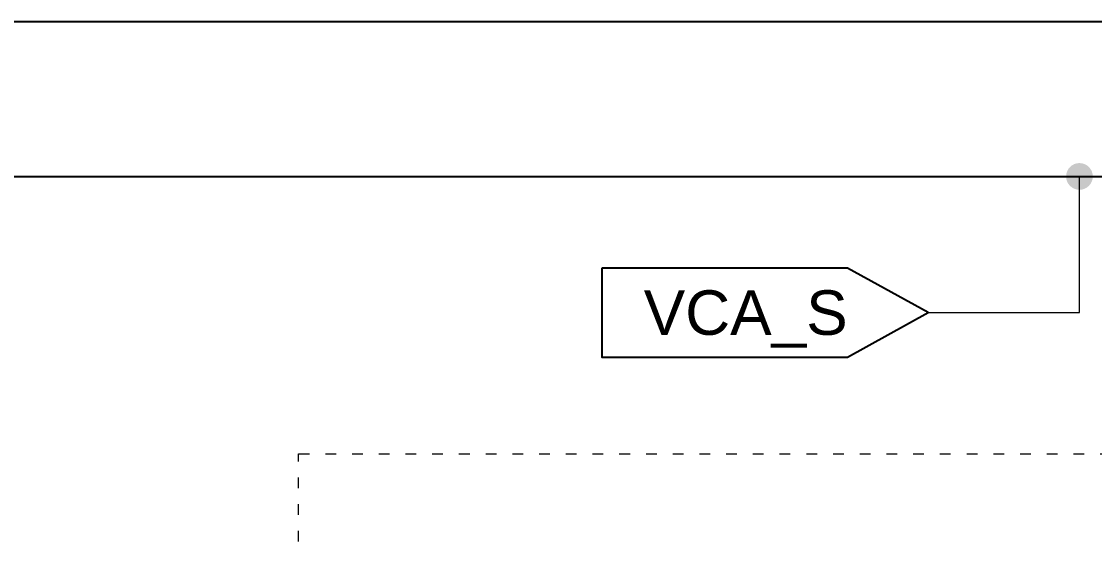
# Model space of a CAD drawing. Header units: millimetres. Extents: x 32696 to 36207, y 16706 to 17911.
# Drawn here: x 35745.3 to 35865.8, y 17147.8 to 17206.2 of the extents above; entities that cross this region are included whole.
import ezdxf
from ezdxf.enums import TextEntityAlignment as Align

# ---------------------------------------------------------------- set-up
doc = ezdxf.new("R2010")
doc.units = ezdxf.units.MM
doc.header["$LTSCALE"] = 0.1
doc.linetypes.add('ACAD_ISO03W100', pattern=[30, 12, -18])
doc.layers.get('0').update_dxf_attribs({"lineweight": 20})
doc.layers.add('ALIMENTAÇÃO', color=1, linetype='Continuous', lineweight=25)
doc.layers.add('ANNOTATION', color=252, linetype='ACAD_ISO03W100', lineweight=13)
doc.styles.get("Standard").update_dxf_attribs({"font": 'arial.ttf'})

# ---------------------------------------------------------------- blocks, each defined once
blk = doc.blocks.new('COMMAND_TAG')
blk.add_lwpolyline([(34954.4, 17316.02), (34954.4, 17306.02), (34981.99, 17306.02), (34991.02, 17311.02), (34981.99, 17316.02), (34954.4, 17316.02)])
blk.add_attdef('NAME', text='', height=5).set_placement((34970.55, 17311.02), align=Align.MIDDLE_CENTER)

msp = doc.modelspace()

# ---------------------------------------------------------------- hatches: boundary and pattern name
at = {"layer": 'ALIMENTAÇÃO'}
h = msp.add_hatch(color=256, dxfattribs=at)
h.dxf.hatch_style = 1
h.paths.add_polyline_path([(35862.57, 17188.79, 1), (35865.57, 17188.79, 1)])

# ---------------------------------------------------------------- linework, layer by layer
for p, q in [((35687.39, 17206.19), (35961.12, 17206.19)), ((35702.39, 17188.79), (35961.12, 17188.79))]:
    msp.add_line(p, q, dxfattribs=at)
at = {"layer": 'ALIMENTAÇÃO', "lineweight": 20}
for p, q in [((35864.07, 17173.5), (35864.07, 17188.79)), ((35847.07, 17173.5), (35864.07, 17173.5))]:
    msp.add_line(p, q, dxfattribs=at)
at = {"layer": 'ANNOTATION', "lineweight": 20}
msp.add_lwpolyline([(35776.41, 17157.65), (35959.58, 17157.65), (35959.58, 16805.79), (35776.41, 16805.79)], close=True, dxfattribs=at)

# ---------------------------------------------------------------- block references
at = {"layer": 'ALIMENTAÇÃO', "lineweight": 20}
msp.add_blockref('COMMAND_TAG', (856.05, -137.52), dxfattribs=at).add_auto_attribs({'NAME': 'VCA_S'})

doc.saveas('drawing.dxf')
